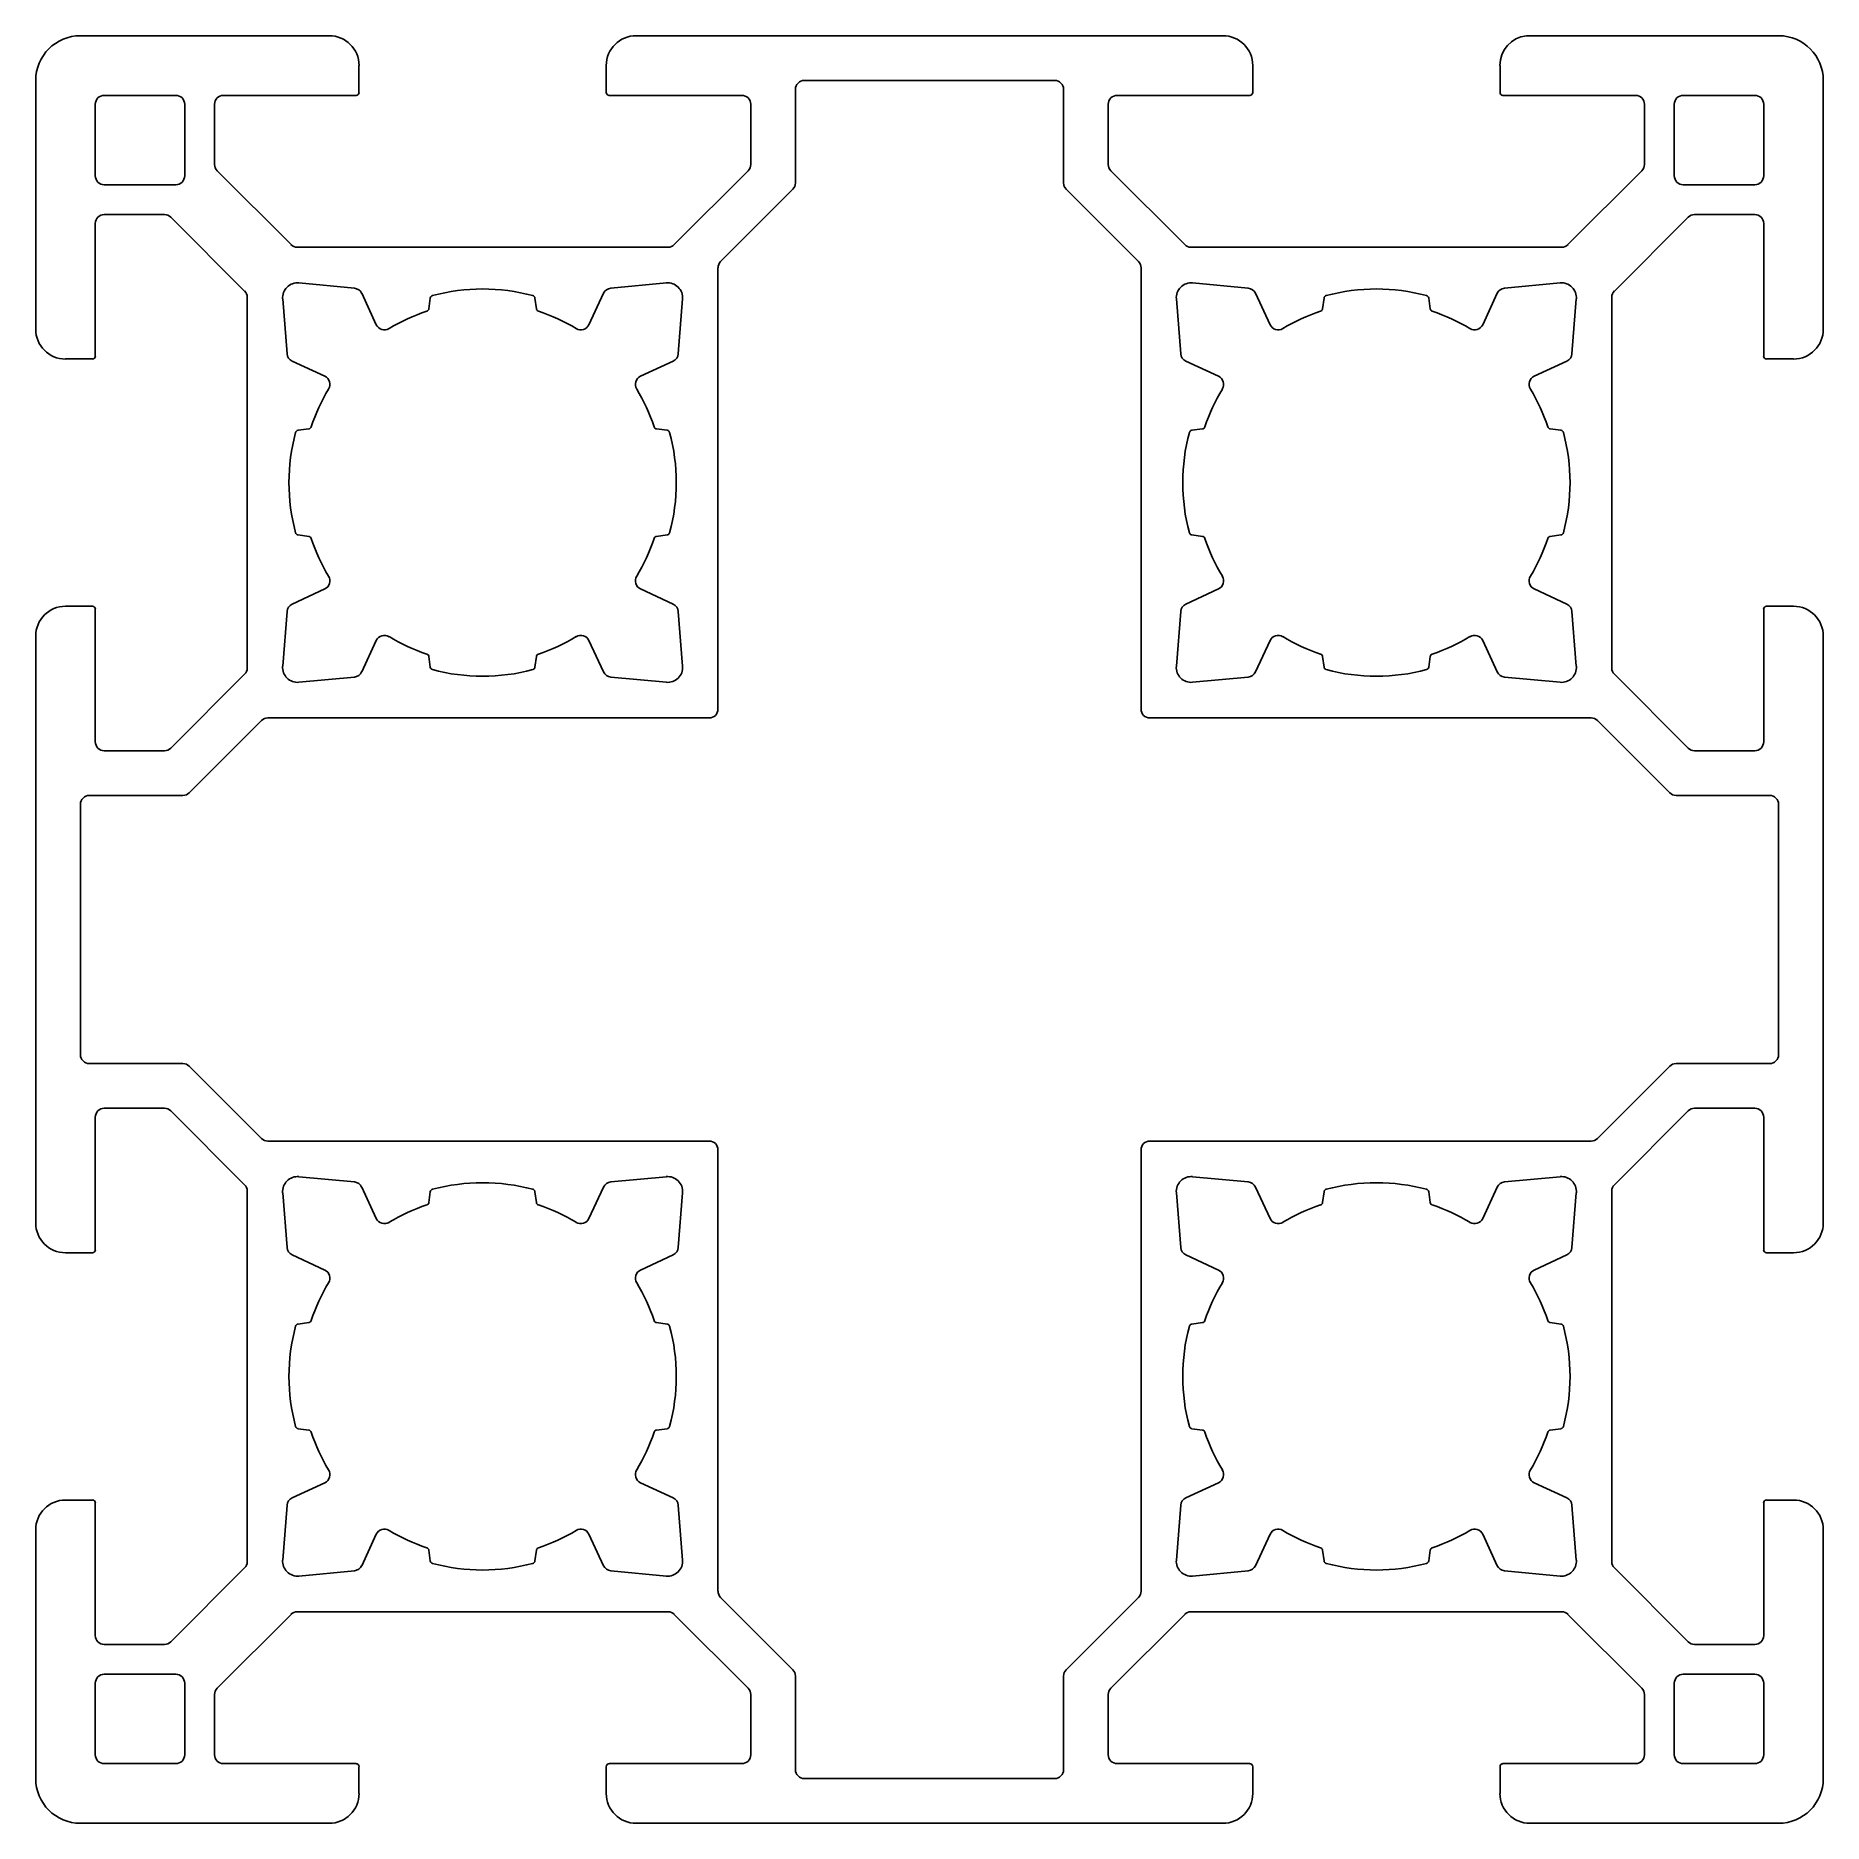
# Model space of a CAD drawing. Header units: inches. Extents: x 3909 to 6272, y -996 to 1366.
import ezdxf

# ---------------------------------------------------------------- set-up
doc = ezdxf.new("R2010")
doc.units = ezdxf.units.IN
doc.header["$MEASUREMENT"] = 0

msp = doc.modelspace()

# ---------------------------------------------------------------- linework, layer by layer
at = {"color": 7, "linetype": 'Continuous', "lineweight": 25}
for p, q in [((4297.3, 1366.1), (3968.5, 1366.1)), ((5478.3, 1366.1), (4702.8, 1366.1)), ((6213, 1366.1), (5879.4, 1366.1)), ((4336.6, 1291.3), (4336.6, 1326.8)), ((4663.4, 1326.8), (4663.4, 1291.3)), ((5517.7, 1291.3), (5517.7, 1326.8)), ((5844.5, 1326.8), (5844.5, 1291.3)), ((3909.5, 1307.1), (3909.5, 978.3)), ((5255.9, 1307.1), (4925.2, 1307.1)), ((6271.6, 978.3), (6271.6, 1307.1)), ((3988.2, 1275.6), (3988.2, 1181.1)), ((4094.5, 1287.4), (4000, 1287.4)), ((4106.3, 1181.1), (4106.3, 1275.6)), ((4145.7, 1196.1), (4145.7, 1275.6)), ((4157.5, 1287.4), (4332.7, 1287.4)), ((4667.3, 1287.4), (4842.5, 1287.4)), ((4854.3, 1275.6), (4854.3, 1196.1)), ((4913.4, 1295.3), (4913.4, 1171.6)), ((5267.7, 1171.6), (5267.7, 1295.3)), ((5326.7, 1196.1), (5326.7, 1275.6)), ((5338.6, 1287.4), (5513.8, 1287.4)), ((5848.4, 1287.4), (6023.6, 1287.4)), ((6035.4, 1275.6), (6035.4, 1196.1)), ((6074.8, 1275.6), (6074.8, 1181.1)), ((6181.1, 1287.4), (6086.6, 1287.4)), ((6192.9, 1181.1), (6192.9, 1275.6)), ((4246.8, 1090.1), (4149.1, 1187.7)), ((4850.9, 1187.7), (4753.3, 1090.1)), ((5427.8, 1090.1), (5330.2, 1187.7)), ((6031.9, 1187.7), (5934.3, 1090.1)), ((4000, 1169.3), (4094.5, 1169.3)), ((4909.9, 1163.2), (4814.5, 1067.8)), ((5366.6, 1067.8), (5271.2, 1163.2)), ((6086.6, 1169.3), (6181.1, 1169.3)), ((3988.2, 942.9), (3988.2, 1118.1)), ((4000, 1129.9), (4079.5, 1129.9)), ((4087.9, 1126.5), (4185.5, 1028.8)), ((5995.6, 1028.8), (6093.2, 1126.5)), ((6101.5, 1129.9), (6181.1, 1129.9)), ((6192.9, 1118.1), (6192.9, 942.9)), ((4744.9, 1086.6), (4255.1, 1086.6)), ((5926, 1086.6), (5436.2, 1086.6)), ((4330.6, 1032.5), (4257.2, 1039.5)), ((4742.8, 1039.5), (4669.5, 1032.5)), ((4811, 1059.5), (4811, 775.6)), ((5370.1, 1059.4), (5370.1, 1059.5)), ((5370.1, 775.6), (5370.1, 1059.4)), ((5511.6, 1032.5), (5438.3, 1039.5)), ((5923.8, 1039.5), (5850.5, 1032.5)), ((4189, 1020.5), (4189, 530.7)), ((4235.8, 1018.3), (4241.5, 945.9)), ((4359.5, 984.3), (4340.2, 1025.8)), ((4430.9, 1019.5), (4429, 1005.3)), ((4571, 1005.3), (4569.2, 1019.5)), ((4659.9, 1025.8), (4640.5, 984.3)), ((4758.5, 945.9), (4764.3, 1018.3)), ((5416.8, 1018.3), (5422.6, 945.9)), ((5540.6, 984.3), (5521.2, 1025.8)), ((5611.9, 1019.5), (5610.1, 1005.3)), ((5752.1, 1005.3), (5750.2, 1019.5)), ((5840.9, 1025.8), (5821.6, 984.3)), ((5939.6, 945.9), (5945.3, 1018.3)), ((5992.1, 530.7), (5992.1, 1020.5)), ((3948.8, 939), (3984.3, 939)), ((4248.3, 936.2), (4291.3, 916.1)), ((4708.7, 916.1), (4751.7, 936.2)), ((5429.4, 936.2), (5472.4, 916.1)), ((5889.7, 916.1), (5932.8, 936.2)), ((6196.8, 939), (6232.3, 939)), ((4270.3, 846.6), (4256.1, 844.7)), ((4743.9, 844.7), (4729.8, 846.6)), ((5451.3, 846.6), (5437.2, 844.7)), ((5925, 844.7), (5910.8, 846.6)), ((4811, 775.6), (4811, 476.4)), ((5370.1, 476.4), (5370.1, 775.6)), ((4256.1, 706.4), (4270.3, 704.6)), ((4729.8, 704.6), (4743.9, 706.4)), ((5437.2, 706.4), (5451.3, 704.6)), ((5910.8, 704.6), (5925, 706.4)), ((4291.3, 635.1), (4248.3, 615)), ((4751.7, 615), (4708.7, 635.1)), ((5472.4, 635.1), (5429.4, 615)), ((5932.8, 615), (5889.7, 635.1)), ((3984.3, 612.2), (3948.8, 612.2)), ((3988.2, 433.1), (3988.2, 608.3)), ((4241.5, 605.2), (4235.8, 532.9)), ((4764.3, 532.9), (4758.5, 605.2)), ((5422.6, 605.2), (5416.8, 532.9)), ((5945.3, 532.9), (5939.6, 605.2)), ((6192.9, 608.3), (6192.9, 433.1)), ((6232.3, 612.2), (6196.8, 612.2)), ((3909.5, 572.8), (3909.5, -202.8)), ((6271.6, -202.8), (6271.6, 572.8)), ((4340.2, 525.4), (4359.5, 566.9)), ((4429, 545.9), (4430.9, 531.7)), ((4569.2, 531.7), (4571, 545.9)), ((4640.5, 566.9), (4659.9, 525.4)), ((5521.2, 525.4), (5540.6, 566.9)), ((5610.1, 545.9), (5611.9, 531.7)), ((5750.2, 531.7), (5752.1, 545.9)), ((5821.6, 566.9), (5840.9, 525.4)), ((4185.5, 522.4), (4087.9, 424.7)), ((6093.2, 424.7), (5995.6, 522.4)), ((4257.2, 511.7), (4330.6, 518.6)), ((4669.5, 518.6), (4742.8, 511.7)), ((5438.3, 511.7), (5511.6, 518.6)), ((5850.5, 518.6), (5923.8, 511.7)), ((4207.8, 461.1), (4112.4, 365.7)), ((4799.2, 464.6), (4216.2, 464.6)), ((5964.9, 464.6), (5381.9, 464.6)), ((6068.7, 365.7), (5973.3, 461.1)), ((4079.5, 421.3), (4000, 421.3)), ((6181.1, 421.3), (6101.5, 421.3)), ((4104, 362.2), (3980.3, 362.2)), ((6200.8, 362.2), (6077.1, 362.2)), ((3968.5, 350.4), (3968.5, 19.7)), ((6212.6, 19.7), (6212.6, 350.4)), ((3980.3, 7.9), (4104, 7.9)), ((4112.4, 4.4), (4207.8, -91)), ((5973.3, -91), (6068.7, 4.4)), ((6077.1, 7.9), (6200.8, 7.9)), ((3988.2, -238.2), (3988.2, -63)), ((4000, -51.2), (4079.5, -51.2)), ((4087.9, -54.6), (4185.5, -152.3)), ((5995.6, -152.3), (6093.2, -54.6)), ((6101.5, -51.2), (6181.1, -51.2)), ((6192.9, -63), (6192.9, -238.2)), ((4216.2, -94.5), (4799.2, -94.5)), ((4811, -106.3), (4811, -405.5)), ((5370.1, -405.5), (5370.1, -106.3)), ((5381.9, -94.5), (5964.9, -94.5)), ((4330.6, -148.6), (4257.2, -141.6)), ((4742.8, -141.6), (4669.5, -148.6)), ((5511.6, -148.6), (5438.3, -141.6)), ((5923.8, -141.6), (5850.5, -148.6)), ((4189, -160.6), (4189, -650.4)), ((4235.8, -162.8), (4241.5, -235.2)), ((4359.5, -196.8), (4340.2, -155.3)), ((4430.9, -161.6), (4429, -175.8)), ((4571, -175.8), (4569.2, -161.6)), ((4659.9, -155.3), (4640.5, -196.8)), ((4758.5, -235.2), (4764.3, -162.8)), ((5416.8, -162.8), (5422.6, -235.2)), ((5540.6, -196.8), (5521.2, -155.3)), ((5611.9, -161.6), (5610.1, -175.8)), ((5752.1, -175.8), (5750.2, -161.6)), ((5840.9, -155.3), (5821.6, -196.8)), ((5939.6, -235.2), (5945.3, -162.8)), ((5992.1, -650.4), (5992.1, -160.6)), ((3948.8, -242.1), (3984.3, -242.1)), ((4248.3, -244.9), (4291.3, -265)), ((4708.7, -265), (4751.7, -244.9)), ((5429.4, -244.9), (5472.4, -265)), ((5889.7, -265), (5932.8, -244.9)), ((6196.8, -242.1), (6232.3, -242.1)), ((4270.3, -334.5), (4256.1, -336.4)), ((4743.9, -336.4), (4729.8, -334.5)), ((5451.3, -334.5), (5437.2, -336.4)), ((5925, -336.4), (5910.8, -334.5)), ((4811, -405.5), (4811, -689.4)), ((5370.1, -689.4), (5370.1, -405.5)), ((4256.1, -474.7), (4270.3, -476.5)), ((4729.8, -476.5), (4743.9, -474.7)), ((5437.2, -474.7), (5451.3, -476.5)), ((5910.8, -476.5), (5925, -474.7)), ((4291.3, -546), (4248.3, -566.1)), ((4751.7, -566.1), (4708.7, -546)), ((5472.4, -546), (5429.4, -566.1)), ((5932.8, -566.1), (5889.7, -546)), ((3984.3, -568.9), (3948.8, -568.9)), ((3988.2, -748), (3988.2, -572.8)), ((4241.5, -575.9), (4235.8, -648.3)), ((4764.3, -648.3), (4758.5, -575.9)), ((5422.6, -575.9), (5416.8, -648.3)), ((5945.3, -648.3), (5939.6, -575.9)), ((6192.9, -572.8), (6192.9, -748)), ((6232.3, -568.9), (6196.8, -568.9)), ((3909.5, -608.3), (3909.5, -937)), ((6271.6, -937), (6271.6, -608.3)), ((4340.2, -655.7), (4359.5, -614.2)), ((4429, -635.2), (4430.9, -649.4)), ((4569.2, -649.4), (4571, -635.2)), ((4640.5, -614.2), (4659.9, -655.7)), ((5521.2, -655.7), (5540.6, -614.2)), ((5610.1, -635.2), (5611.9, -649.4)), ((5750.2, -649.4), (5752.1, -635.2)), ((5821.6, -614.2), (5840.9, -655.7)), ((4185.5, -658.7), (4087.9, -756.4)), ((6093.2, -756.4), (5995.6, -658.7)), ((4257.2, -669.4), (4330.6, -662.5)), ((4669.5, -662.5), (4742.8, -669.4)), ((5438.3, -669.4), (5511.6, -662.5)), ((5850.5, -662.5), (5923.8, -669.4)), ((4814.5, -697.7), (4909.9, -793.2)), ((5271.2, -793.2), (5366.6, -697.7)), ((5370.1, -689.4), (5370.1, -689.4)), ((4149.1, -817.6), (4246.8, -720)), ((4255.1, -716.5), (4744.9, -716.5)), ((4753.3, -720), (4850.9, -817.6)), ((5330.2, -817.6), (5427.8, -720)), ((5436.2, -716.5), (5926, -716.5)), ((5934.3, -720), (6031.9, -817.6)), ((4079.5, -759.8), (4000, -759.8)), ((6181.1, -759.8), (6101.5, -759.8)), ((4094.5, -799.2), (4000, -799.2)), ((4913.4, -801.5), (4913.4, -925.2)), ((5267.7, -925.2), (5267.7, -801.5)), ((6181.1, -799.2), (6086.6, -799.2)), ((3988.2, -811), (3988.2, -905.5)), ((4106.3, -905.5), (4106.3, -811)), ((4145.7, -905.5), (4145.7, -826)), ((4854.3, -826), (4854.3, -905.5)), ((5326.7, -905.5), (5326.7, -826)), ((6035.4, -826), (6035.4, -905.5)), ((6074.8, -811), (6074.8, -905.5)), ((6192.9, -905.5), (6192.9, -811)), ((4000, -917.3), (4094.5, -917.3)), ((4332.7, -917.3), (4157.5, -917.3)), ((4842.5, -917.3), (4667.3, -917.3)), ((5513.8, -917.3), (5338.6, -917.3)), ((5517.7, -956.7), (5517.7, -921.3)), ((5844.5, -921.3), (5844.5, -956.7)), ((6023.6, -917.3), (5848.4, -917.3)), ((6086.6, -917.3), (6181.1, -917.3)), ((4336.6, -956.7), (4336.6, -921.3)), ((4663.4, -921.3), (4663.4, -956.7)), ((4925.2, -937), (5255.9, -937)), ((3968.5, -996.1), (4297.3, -996.1)), ((4702.8, -996.1), (5478.3, -996.1)), ((5883.8, -996.1), (6212.6, -996.1))]:
    msp.add_line(p, q, dxfattribs=at)
for centre, radius, start, end in [((3968.5, 1307.1), 59.1, 90, 180), ((4297.3, 1326.8), 39.4, 0, 90), ((4702.8, 1326.8), 39.4, 90, 180), ((5478.3, 1326.8), 39.4, 360, 90), ((5883.8, 1327), 39.4, 96.4635, 180.3642), ((6212.6, 1307.1), 59.1, 360, 89.5468), ((4925.2, 1295.3), 11.8, 90, 180), ((5255.9, 1295.3), 11.8, 0, 90), ((4000, 1275.6), 11.8, 90, 180), ((4094.5, 1275.6), 11.8, 360, 90), ((4157.5, 1275.6), 11.8, 90, 180), ((4332.7, 1291.3), 3.94, 270, 0), ((4667.3, 1291.3), 3.94, 180, 270), ((4842.5, 1275.6), 11.8, 0, 90), ((5338.6, 1275.6), 11.8, 90, 180), ((5513.8, 1291.3), 3.94, 270, 360), ((5848.4, 1291.3), 3.94, 180, 270), ((6023.6, 1275.6), 11.8, 360, 90), ((6086.6, 1275.6), 11.8, 90, 180), ((6181.1, 1275.6), 11.8, 0, 90), ((4000, 1181.1), 11.8, 180, 270), ((4094.5, 1181.1), 11.8, 270, 360), ((4157.5, 1196.1), 11.8, 180, 225), ((4842.5, 1196.1), 11.8, 315, 360), ((5338.6, 1196.1), 11.8, 180, 225), ((6023.6, 1196.1), 11.8, 315, 360), ((6086.6, 1181.1), 11.8, 180, 270), ((6181.1, 1181.1), 11.8, 270, 360), ((4901.6, 1171.6), 11.8, 315, 360), ((5279.5, 1171.6), 11.8, 180, 225), ((4000, 1118.1), 11.8, 90, 180), ((4079.5, 1118.1), 11.8, 45, 90), ((6101.5, 1118.1), 11.8, 90, 135), ((6181.1, 1118.1), 11.8, 0, 90), ((4255.1, 1098.4), 11.8, 225, 270), ((4744.9, 1098.4), 11.8, 270, 315), ((5436.2, 1098.4), 11.8, 225, 270), ((5926, 1098.4), 11.8, 270, 315), ((4822.9, 1059.5), 11.8, 135, 179.9935), ((5358.3, 1059.5), 11.8, 360, 45), ((4255.4, 1019.9), 19.7, 84.5848, 184.5373), ((4744.6, 1019.9), 19.7, 355.4627, 95.4152), ((5436.4, 1019.9), 19.7, 84.5848, 184.5373), ((5925.7, 1019.9), 19.7, 355.4627, 95.4152), ((4177.2, 1020.5), 11.8, 360, 45), ((4329.4, 1020.8), 11.8, 25, 84.5848), ((4434.8, 1019), 3.94, 105.0055, 172.5), ((4500, 775.6), 255.9, 74.9945, 105.0055), ((4565.3, 1019), 3.94, 7.5, 74.9945), ((4670.6, 1020.8), 11.8, 95.4152, 155), ((5510.5, 1020.8), 11.8, 25, 84.5848), ((5615.8, 1019), 3.94, 105.0055, 172.5), ((5681.1, 775.6), 255.9, 74.9945, 105.0055), ((5746.3, 1019), 3.94, 7.5, 74.9945), ((5851.6, 1020.8), 11.8, 95.4152, 155), ((6003.9, 1020.5), 11.8, 135, 180), ((4500, 775.6), 238.2, 108.0216, 121.2802), ((4425.1, 1005.8), 3.94, 288.0216, 352.5), ((4574.9, 1005.8), 3.94, 187.5, 251.9784), ((4500, 775.6), 238.2, 58.7198, 71.9784), ((5681.1, 775.6), 238.2, 108.0216, 121.2802), ((5606.2, 1005.8), 3.94, 288.0216, 352.5), ((5756, 1005.8), 3.94, 187.5, 251.9784), ((5681.1, 775.6), 238.2, 58.7198, 71.9784), ((3948.8, 978.3), 39.4, 180, 270), ((4370.2, 989.3), 11.8, 205, 301.2802), ((4629.8, 989.3), 11.8, 238.7198, 335), ((5551.3, 989.3), 11.8, 205, 301.2802), ((5810.9, 989.3), 11.8, 238.7198, 335), ((6232.3, 978.3), 39.4, 270, 360), ((4253.3, 946.9), 11.8, 184.5373, 245), ((4746.8, 946.9), 11.8, 295, 355.4627), ((5434.3, 946.9), 11.8, 184.5373, 245), ((5927.8, 946.9), 11.8, 295, 355.4627), ((3984.3, 942.9), 3.94, 270, 360), ((6196.8, 942.9), 3.94, 180, 270), ((4500, 775.6), 238.2, 148.7198, 161.9784), ((4286.4, 905.4), 11.8, 328.7198, 65), ((4713.7, 905.4), 11.8, 115, 211.2802), ((4500, 775.6), 238.2, 18.0216, 31.2802), ((5681.1, 775.6), 238.2, 148.7198, 161.9784), ((5467.4, 905.4), 11.8, 328.7198, 65), ((5894.7, 905.4), 11.8, 115, 211.2802), ((5681.1, 775.6), 238.2, 18.0216, 31.2802), ((4500, 775.6), 255.9, 164.9945, 195.0055), ((4256.6, 840.8), 3.94, 97.5, 164.9945), ((4269.8, 850.5), 3.94, 277.5, 341.9784), ((4730.3, 850.5), 3.94, 198.0216, 262.5), ((4743.4, 840.8), 3.94, 15.0055, 82.5), ((4500, 775.6), 255.9, 344.9945, 15.0055), ((5681.1, 775.6), 255.9, 164.9945, 195.0055), ((5437.7, 840.8), 3.94, 97.5, 164.9945), ((5450.8, 850.5), 3.94, 277.5, 341.9784), ((5911.3, 850.5), 3.94, 198.0216, 262.5), ((5924.5, 840.8), 3.94, 15.0055, 82.5), ((5681.1, 775.6), 255.9, 344.9945, 15.0055), ((4256.6, 710.4), 3.94, 195.0055, 262.5), ((4743.4, 710.4), 3.94, 277.5, 344.9945), ((5437.7, 710.4), 3.94, 195.0055, 262.5), ((5924.5, 710.4), 3.94, 277.5, 344.9945), ((4269.8, 700.7), 3.94, 18.0216, 82.5), ((4500, 775.6), 238.2, 198.0216, 211.2802), ((4500, 775.6), 238.2, 328.7198, 341.9784), ((4730.3, 700.7), 3.94, 97.5, 161.9784), ((5450.8, 700.7), 3.94, 18.0216, 82.5), ((5681.1, 775.6), 238.2, 198.0216, 211.2802), ((5681.1, 775.6), 238.2, 328.7198, 341.9784), ((5911.3, 700.7), 3.94, 97.5, 161.9784), ((4286.4, 645.8), 11.8, 295, 31.2802), ((4713.7, 645.8), 11.8, 148.7198, 245), ((5467.4, 645.8), 11.8, 295, 31.2802), ((5894.7, 645.8), 11.8, 148.7198, 245), ((4253.3, 604.3), 11.8, 115, 175.4627), ((4746.8, 604.3), 11.8, 4.5373, 65), ((5434.3, 604.3), 11.8, 115, 175.4627), ((5927.8, 604.3), 11.8, 4.5373, 65), ((3948.8, 572.8), 39.4, 90, 180), ((3984.3, 608.3), 3.94, 360, 90), ((6196.8, 608.3), 3.94, 90, 180), ((6232.3, 572.8), 39.4, 0, 90), ((4370.2, 561.9), 11.8, 58.7198, 155), ((4500, 775.6), 238.2, 238.7198, 251.9784), ((4500, 775.6), 238.2, 288.0216, 301.2802), ((4629.8, 561.9), 11.8, 25, 121.2802), ((5551.3, 561.9), 11.8, 58.7198, 155), ((5681.1, 775.6), 238.2, 238.7198, 251.9784), ((5681.1, 775.6), 238.2, 288.0216, 301.2802), ((5810.9, 561.9), 11.8, 25, 121.2802), ((4425.1, 545.3), 3.94, 7.5, 71.9784), ((4574.9, 545.3), 3.94, 108.0216, 172.5), ((5606.2, 545.3), 3.94, 7.5, 71.9784), ((5756, 545.3), 3.94, 108.0216, 172.5), ((4177.2, 530.7), 11.8, 315, 360), ((4255.4, 531.3), 19.7, 175.4627, 275.4152), ((4329.4, 530.4), 11.8, 275.4152, 335), ((4434.8, 532.2), 3.94, 187.5, 254.9945), ((4500, 775.6), 255.9, 254.9945, 285.0055), ((4565.3, 532.2), 3.94, 285.0055, 352.5), ((4670.6, 530.4), 11.8, 205, 264.5848), ((4744.6, 531.3), 19.7, 264.5848, 4.5373), ((5436.4, 531.3), 19.7, 175.4627, 275.4152), ((5510.5, 530.4), 11.8, 275.4152, 335), ((5615.8, 532.2), 3.94, 187.5, 254.9945), ((5681.1, 775.6), 255.9, 254.9945, 285.0055), ((5746.3, 532.2), 3.94, 285.0055, 352.5), ((5851.6, 530.4), 11.8, 205, 264.5848), ((5925.7, 531.3), 19.7, 264.5848, 4.5373), ((6003.9, 530.7), 11.8, 180, 225), ((4799.2, 476.4), 11.8, 270, 360), ((5381.9, 476.4), 11.8, 180, 270), ((4216.2, 452.8), 11.8, 90, 135), ((5964.9, 452.8), 11.8, 45, 90), ((4000, 433.1), 11.8, 180, 270), ((6181.1, 433.1), 11.8, 270, 360), ((4079.5, 433.1), 11.8, 270, 315), ((6101.5, 433.1), 11.8, 225, 270), ((3980.3, 350.4), 11.8, 90, 180), ((4104, 374), 11.8, 270, 315), ((6077.1, 374), 11.8, 225, 270), ((6200.8, 350.4), 11.8, 0, 90), ((3980.3, 19.7), 11.8, 180, 270), ((4104, -3.9), 11.8, 45, 90), ((6077.1, -3.9), 11.8, 90, 135), ((6200.8, 19.7), 11.8, 270, 360), ((4000, -63), 11.8, 90, 180), ((4079.5, -63), 11.8, 45, 90), ((6101.5, -63), 11.8, 90, 135), ((6181.1, -63), 11.8, 0, 90), ((4216.2, -82.7), 11.8, 225, 270), ((5964.9, -82.7), 11.8, 270, 315), ((4799.2, -106.3), 11.8, 0, 90), ((5381.9, -106.3), 11.8, 90, 180), ((4255.4, -161.2), 19.7, 84.5848, 184.5373), ((4744.6, -161.2), 19.7, 355.4627, 95.4152), ((5436.4, -161.2), 19.7, 84.5848, 184.5373), ((5925.7, -161.2), 19.7, 355.4627, 95.4152), ((4177.2, -160.6), 11.8, 0, 45), ((4329.4, -160.3), 11.8, 25, 84.5848), ((4434.8, -162.1), 3.94, 105.0055, 172.5), ((4500, -405.5), 255.9, 74.9945, 105.0055), ((4565.3, -162.1), 3.94, 7.5, 74.9945), ((4670.6, -160.3), 11.8, 95.4152, 155), ((5510.5, -160.3), 11.8, 25, 84.5848), ((5615.8, -162.1), 3.94, 105.0055, 172.5), ((5681.1, -405.5), 255.9, 74.9945, 105.0055), ((5746.3, -162.1), 3.94, 7.5, 74.9945), ((5851.6, -160.3), 11.8, 95.4152, 155), ((6003.9, -160.6), 11.8, 135, 180), ((4500, -405.5), 238.2, 108.0216, 121.2802), ((4425.1, -175.3), 3.94, 288.0216, 352.5), ((4574.9, -175.3), 3.94, 187.5, 251.9784), ((4500, -405.5), 238.2, 58.7198, 71.9784), ((5681.1, -405.5), 238.2, 108.0216, 121.2802), ((5606.2, -175.3), 3.94, 288.0216, 352.5), ((5756, -175.3), 3.94, 187.5, 251.9784), ((5681.1, -405.5), 238.2, 58.7198, 71.9784), ((3948.8, -202.8), 39.4, 180, 270), ((4370.2, -191.9), 11.8, 205, 301.2802), ((4629.8, -191.9), 11.8, 238.7198, 335), ((5551.3, -191.9), 11.8, 205, 301.2802), ((5810.9, -191.9), 11.8, 238.7198, 335), ((6232.3, -202.8), 39.4, 270, 360), ((4253.3, -234.2), 11.8, 184.5373, 245), ((4746.8, -234.2), 11.8, 295, 355.4627), ((5434.3, -234.2), 11.8, 184.5373, 245), ((5927.8, -234.2), 11.8, 295, 355.4627), ((3984.3, -238.2), 3.94, 270, 360), ((6196.8, -238.2), 3.94, 180, 270), ((4500, -405.5), 238.2, 148.7198, 161.9784), ((4286.4, -275.7), 11.8, 328.7198, 65), ((4713.7, -275.7), 11.8, 115, 211.2802), ((4500, -405.5), 238.2, 18.0216, 31.2802), ((5681.1, -405.5), 238.2, 148.7198, 161.9784), ((5467.4, -275.7), 11.8, 328.7198, 65), ((5894.7, -275.7), 11.8, 115, 211.2802), ((5681.1, -405.5), 238.2, 18.0216, 31.2802), ((4500, -405.5), 255.9, 164.9945, 195.0055), ((4256.6, -340.3), 3.94, 97.5, 164.9945), ((4269.8, -330.6), 3.94, 277.5, 341.9784), ((4730.3, -330.6), 3.94, 198.0216, 262.5), ((4743.4, -340.3), 3.94, 15.0055, 82.5), ((4500, -405.5), 255.9, 344.9945, 15.0055), ((5681.1, -405.5), 255.9, 164.9945, 195.0055), ((5437.7, -340.3), 3.94, 97.5, 164.9945), ((5450.8, -330.6), 3.94, 277.5, 341.9784), ((5911.3, -330.6), 3.94, 198.0216, 262.5), ((5924.5, -340.3), 3.94, 15.0055, 82.5), ((5681.1, -405.5), 255.9, 344.9945, 15.0055), ((4256.6, -470.7), 3.94, 195.0055, 262.5), ((4743.4, -470.7), 3.94, 277.5, 344.9945), ((5437.7, -470.7), 3.94, 195.0055, 262.5), ((5924.5, -470.7), 3.94, 277.5, 344.9945), ((4269.8, -480.4), 3.94, 18.0216, 82.5), ((4500, -405.5), 238.2, 198.0216, 211.2802), ((4500, -405.5), 238.2, 328.7198, 341.9784), ((4730.3, -480.4), 3.94, 97.5, 161.9784), ((5450.8, -480.4), 3.94, 18.0216, 82.5), ((5681.1, -405.5), 238.2, 198.0216, 211.2802), ((5681.1, -405.5), 238.2, 328.7198, 341.9784), ((5911.3, -480.4), 3.94, 97.5, 161.9784), ((4286.4, -535.3), 11.8, 295, 31.2802), ((4713.7, -535.3), 11.8, 148.7198, 245), ((5467.4, -535.3), 11.8, 295, 31.2802), ((5894.7, -535.3), 11.8, 148.7198, 245), ((4253.3, -576.8), 11.8, 115, 175.4627), ((4746.8, -576.8), 11.8, 4.5373, 65), ((5434.3, -576.8), 11.8, 115, 175.4627), ((5927.8, -576.8), 11.8, 4.5373, 65), ((3948.8, -608.3), 39.4, 90, 180), ((3984.3, -572.8), 3.94, 360, 90), ((6196.8, -572.8), 3.94, 90, 180), ((6232.3, -608.3), 39.4, 0, 90), ((4370.2, -619.2), 11.8, 58.7198, 155), ((4500, -405.5), 238.2, 238.7198, 251.9784), ((4500, -405.5), 238.2, 288.0216, 301.2802), ((4629.8, -619.2), 11.8, 25, 121.2802), ((5551.3, -619.2), 11.8, 58.7198, 155), ((5681.1, -405.5), 238.2, 238.7198, 251.9784), ((5681.1, -405.5), 238.2, 288.0216, 301.2802), ((5810.9, -619.2), 11.8, 25, 121.2802), ((4425.1, -635.8), 3.94, 7.5, 71.9784), ((4574.9, -635.8), 3.94, 108.0216, 172.5), ((5606.2, -635.8), 3.94, 7.5, 71.9784), ((5756, -635.8), 3.94, 108.0216, 172.5), ((4177.2, -650.4), 11.8, 315, 0), ((4255.4, -649.8), 19.7, 175.4627, 275.4152), ((4329.4, -650.7), 11.8, 275.4152, 335), ((4434.8, -648.9), 3.94, 187.5, 254.9945), ((4500, -405.5), 255.9, 254.9945, 285.0055), ((4565.3, -648.9), 3.94, 285.0055, 352.5), ((4670.6, -650.7), 11.8, 205, 264.5848), ((4744.6, -649.8), 19.7, 264.5848, 4.5373), ((5436.4, -649.8), 19.7, 175.4627, 275.4152), ((5510.5, -650.7), 11.8, 275.4152, 335), ((5615.8, -648.9), 3.94, 187.5, 254.9945), ((5681.1, -405.5), 255.9, 254.9945, 285.0055), ((5746.3, -648.9), 3.94, 285.0055, 352.5), ((5851.6, -650.7), 11.8, 205, 264.5848), ((5925.7, -649.8), 19.7, 264.5848, 4.5373), ((6003.9, -650.4), 11.8, 180, 225), ((4822.9, -689.4), 11.8, 180.0065, 225), ((5358.3, -689.4), 11.8, 315, 360), ((4255.1, -728.3), 11.8, 90, 135), ((4744.9, -728.3), 11.8, 45, 90), ((5436.2, -728.3), 11.8, 90, 135), ((5926, -728.3), 11.8, 45, 90), ((4000, -748), 11.8, 180, 270), ((6181.1, -748), 11.8, 270, 360), ((4079.5, -748), 11.8, 270, 315), ((6101.5, -748), 11.8, 225, 270), ((4000, -811), 11.8, 90, 180), ((4094.5, -811), 11.8, 0, 90), ((4901.6, -801.5), 11.8, 360, 45), ((5279.5, -801.5), 11.8, 135, 180), ((6086.6, -811), 11.8, 90, 180), ((6181.1, -811), 11.8, 360, 90), ((4157.5, -826), 11.8, 135, 180), ((4842.5, -826), 11.8, 360, 45), ((5338.6, -826), 11.8, 135, 180), ((6023.6, -826), 11.8, 360, 45), ((4000, -905.5), 11.8, 180, 270), ((4094.5, -905.5), 11.8, 270, 0), ((4157.5, -905.5), 11.8, 180, 270), ((4332.7, -921.3), 3.94, 360, 90), ((4667.3, -921.3), 3.94, 90, 180), ((4842.5, -905.5), 11.8, 270, 0), ((5338.6, -905.5), 11.8, 180, 270), ((5513.8, -921.3), 3.94, 360, 90), ((5848.4, -921.3), 3.94, 90, 180), ((6023.6, -905.5), 11.8, 270, 0), ((6086.6, -905.5), 11.8, 180, 270), ((6181.1, -905.5), 11.8, 270, 0), ((3968.5, -937), 59.1, 180, 270), ((4925.2, -925.2), 11.8, 180, 270), ((5255.9, -925.2), 11.8, 270, 0), ((6212.6, -937), 59.1, 270, 0), ((4297.3, -956.7), 39.4, 270, 0), ((4702.8, -956.7), 39.4, 180, 270), ((5478.3, -956.7), 39.4, 270, 0), ((5883.8, -956.7), 39.4, 180, 270)]:
    msp.add_arc(centre, radius, start, end, dxfattribs=at)

doc.saveas('drawing.dxf')
